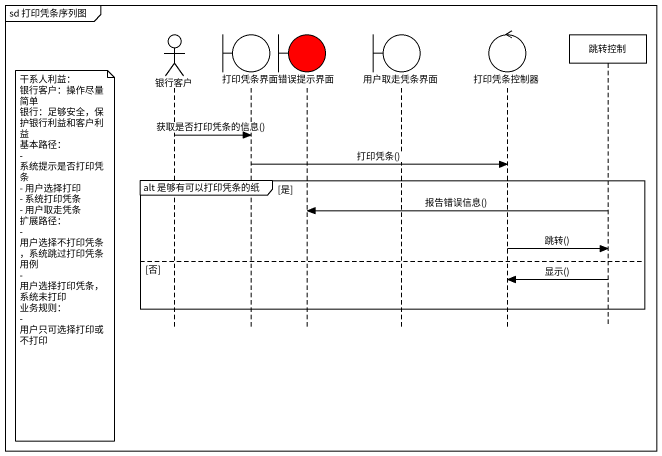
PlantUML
@startuml
mainframe sd 打印凭条序列图
hide footbox
actor 银行客户
boundary 打印凭条界面
boundary 错误提示界面 #FF0000
boundary 用户取走凭条界面
control 打印凭条控制器
participant 跳转控制

银行客户 -> 打印凭条界面 : 获取是否打印凭条的信息()
打印凭条界面 -> 打印凭条控制器 : 打印凭条()
group alt 是够有可以打印凭条的纸 [是]
  跳转控制 -> 错误提示界面 : 报告错误信息()
  打印凭条控制器 -> 跳转控制 : 跳转()
  note left of 银行客户
    干系人利益：
    银行客户：操作尽量简单
    银行：足够安全，保护银行利益和客户利益
    基本路径：
    - 系统提示是否打印凭条
    - 用户选择打印
    - 系统打印凭条
    - 用户取走凭条
    扩展路径：
    - 用户选择不打印凭条，系统跳过打印凭条用例
    - 用户选择打印凭条，系统未打印
    业务规则：
    - 用户只可选择打印或不打印
  end note
else 否
  跳转控制 -> 打印凭条控制器 : 显示()
end
@enduml
